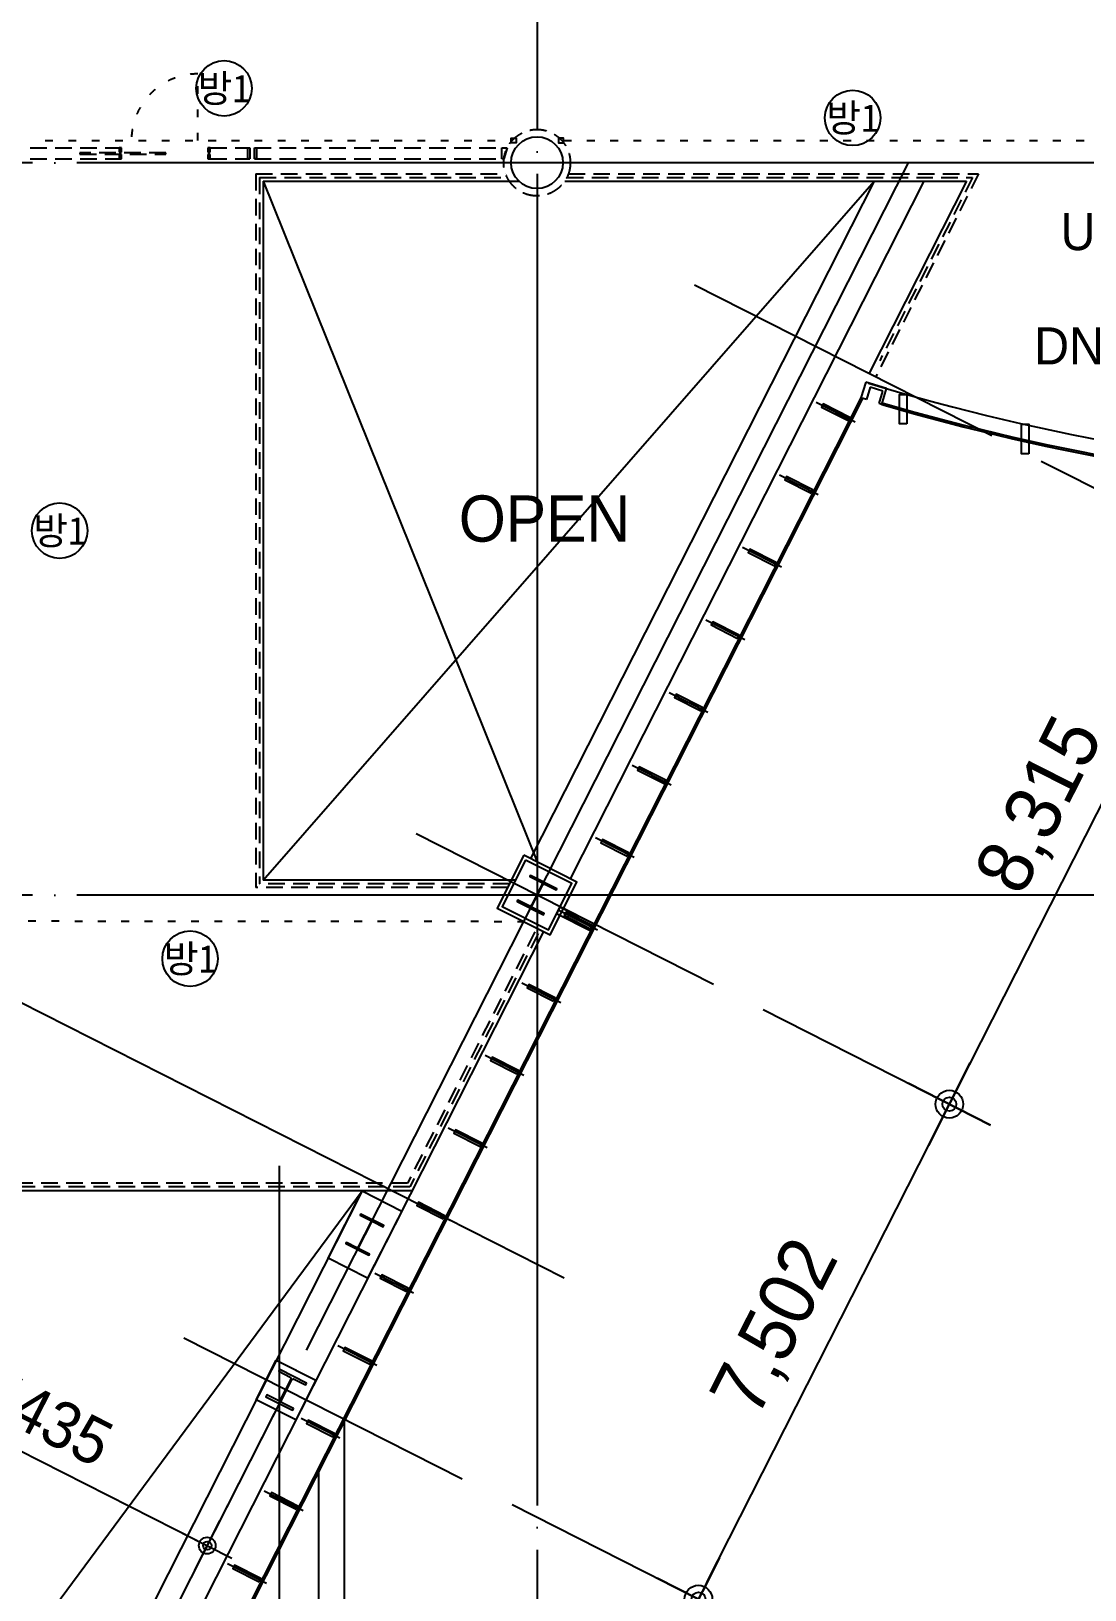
# Model space of a CAD drawing. Header units: metres. Extents: x 630750 to 860239, y 578133 to 726633.
# Drawn here: x 721266 to 735510, y 649918 to 670988 of the extents above; entities that cross this region are included whole.
import ezdxf
from ezdxf.enums import TextEntityAlignment as Align

# ---------------------------------------------------------------- set-up
doc = ezdxf.new("R2010")
doc.units = ezdxf.units.M
doc.header["$LTSCALE"] = 300
for name, pattern in [('CEN', [62, 60, -1, 0, -1]), ('HID1', [0.375, 0.25, -0.125]), ('HIDDEN-1', [1.4, 0.35, -0.7, 0.35])]:
    doc.linetypes.add(name, pattern=pattern)
doc.layers.get('Defpoints').update_dxf_attribs({"color": 8})
for name, color, linetype in [('9sym', 7, 'Continuous'), ('A-CEN-1', 1, 'Continuous'), ('A-CON', 2, 'Continuous'), ('A-DIM', 7, 'Continuous'), ('A-HAT-1', 9, 'Continuous'), ('A-TXT-S', 3, 'Continuous'), ('A-WIN-GLASS', 4, 'Continuous'), ('DIM', 7, 'Continuous'), ('ELE8', 8, 'Continuous'), ('FIN', 6, 'Continuous'), ('fire shutter', 2, 'Continuous'), ('INT', 117, 'Continuous'), ('STEL', 3, 'Continuous'), ('STL', 3, 'Continuous'), ('블럭', 7, 'Continuous')]:
    doc.layers.add(name, color=color, linetype=linetype)
doc.styles.add('TEXT', font='')
doc.styles.add('TEXT(돋음)', font='')
doc.styles.add('돋움', font='')
doc.styles.get('TEXT').set_extended_font_data('DotumChe')
doc.styles.get('TEXT(돋음)').set_extended_font_data('Dotum')
doc.styles.get('돋움').set_extended_font_data('Dotum')
doc.dimstyles.new('DIM250', dxfattribs={"dimscale": 250, "dimtxt": 3, "dimasz": 1, "dimexe": 2, "dimexo": 3, "dimgap": 1, "dimtad": 1, "dimdec": 0, "dimzin": 0, "dimdsep": 46, "dimlunit": 6, "dimtxsty": 'TEXT(돋음)', "dimblk": 'Z_DOT', "dimcen": 2.5, "dimdle": 2, "dimclrd": 256, "dimclre": 256, "dimclrt": 3, "dimadec": 0, "dimazin": 0, "dimtfac": 1, "dimtdec": 0, "dimtix": 1, "dimtmove": 2, "dimatfit": 3, "dimldrblk": 'Z_DOT', "dimfxl": 1, "dimtolj": 1, "dimtzin": 0, "dimarcsym": 0})
doc.dimstyles.new('DIM250s', dxfattribs={"dimscale": 250, "dimtxt": 2.5, "dimasz": 0.6, "dimexe": 1.5, "dimexo": 2, "dimgap": 1, "dimtad": 1, "dimdec": 0, "dimzin": 0, "dimdsep": 46, "dimtxsty": 'TEXT(돋음)', "dimblk": 'Z_DOT', "dimcen": 1.5, "dimdle": 2, "dimclrd": 256, "dimclre": 256, "dimclrt": 3, "dimadec": 0, "dimazin": 0, "dimtfac": 1, "dimtdec": 0, "dimtix": 1, "dimtmove": 2, "dimatfit": 3, "dimldrblk": 'Z_DOT', "dimfxl": 1, "dimtolj": 1, "dimtzin": 0, "dimarcsym": 0})

# ---------------------------------------------------------------- blocks, each defined once
blk = doc.blocks.new('H형강(단면)1')
at = {"layer": 'STEL'}
blk.add_lwpolyline([(28, -18, 0.414214), (6, -40), (6, -354, 0.414214), (28, -376), (200, -376), (200, -394), (-200, -394), (-200, -376), (-28, -376, 0.414214), (-6, -354), (-6, -40, 0.414214), (-28, -18), (-200, -18), (-200, 0), (200, 0), (200, -18)], format="xyb", close=True, dxfattribs=at)
blk = doc.blocks.new('*U23')
at = {"layer": 'STEL'}
blk.add_lwpolyline([(31, -28, 0.4142136), (9, -50), (9, -364, 0.4142136), (31, -386), (202.5, -386), (202.5, -414), (-202.5, -414), (-202.5, -386), (-31, -386, 0.4142136), (-9, -364), (-9, -50, 0.4142136), (-31, -28), (-202.5, -28), (-202.5, 0), (202.5, 0), (202.5, -28)], format="xyb", close=True, dxfattribs=at)
blk = doc.blocks.new('Z_DOT')
at = {"layer": 'DIM', "color": 7}
for p, q in [((0, -2.5), (0, 2.5)), ((-2.5, 0), (2.5, 0))]:
    blk.add_line(p, q, dxfattribs=at)
for radius in [0.75, 0.375]:
    blk.add_circle((0, 0), radius, dxfattribs=at)
blk = doc.blocks.new('*D38')
at = {"layer": 'A-DIM', "lineweight": -2, "transparency": 16777216}
for p, q in [((727767, 651070), (730733, 649566)), ((727281, 643864), (730174, 649569)), ((724649, 644918), (727614, 643415))]:
    blk.add_line(p, q, dxfattribs=at)
at = {"layer": 'Defpoints', "color": 0, "transparency": 16777216}
for p in [(727098, 651409), (730287, 649792), (723980, 645257)]:
    blk.add_point(p, dxfattribs=at)
at = {"layer": 'A-DIM', "lineweight": -2, "transparency": 16777216, "xscale": 250, "yscale": 250, "zscale": 250}
for p, rotation in [((730287, 649792), 63.11574874095531), ((727168, 643641), 243.1157487409553)]:
    blk.add_blockref('Z_DOT', p, dxfattribs=dict(at, rotation=rotation))
at = {"layer": 'A-DIM', "color": 3, "transparency": 16777216, "insert": (728105, 647032), "char_height": 750, "attachment_point": 5, "rotation": 63.1157, "style": 'TEXT(돋음)'}
blk.add_mtext('\\A1;6,897', dxfattribs=at)
blk = doc.blocks.new('*D39')
at = {"layer": 'A-DIM', "lineweight": -2, "transparency": 16777216}
for p, q in [((731160, 657761), (734125, 656257)), ((730400, 650015), (733566, 656260)), ((727767, 651070), (730733, 649566))]:
    blk.add_line(p, q, dxfattribs=at)
at = {"layer": 'Defpoints', "color": 0, "transparency": 16777216}
for p in [(730491, 658100), (733679, 656483), (727098, 651409)]:
    blk.add_point(p, dxfattribs=at)
at = {"layer": 'A-DIM', "lineweight": -2, "transparency": 16777216, "xscale": 250, "yscale": 250, "zscale": 250}
for p, rotation in [((733679, 656483), 63.1157487409461), ((730287, 649792), 243.1157487409461)]:
    blk.add_blockref('Z_DOT', p, dxfattribs=dict(at, rotation=rotation))
at = {"layer": 'A-DIM', "color": 3, "transparency": 16777216, "insert": (731361, 653453), "char_height": 750, "attachment_point": 5, "rotation": 63.1157, "style": 'TEXT(돋음)'}
blk.add_mtext('\\A1;7,502', dxfattribs=at)
blk = doc.blocks.new('*D40')
at = {"layer": 'A-DIM', "lineweight": -2, "transparency": 16777216}
for p, q in [((734921, 665177), (737886, 663673)), ((733792, 656706), (737327, 663676)), ((731160, 657761), (734125, 656257))]:
    blk.add_line(p, q, dxfattribs=at)
at = {"layer": 'Defpoints', "color": 0, "transparency": 16777216}
for p in [(734252, 665516), (737440, 663899), (730491, 658100)]:
    blk.add_point(p, dxfattribs=at)
at = {"layer": 'A-DIM', "lineweight": -2, "transparency": 16777216, "xscale": 250, "yscale": 250, "zscale": 250}
for p, rotation in [((737440, 663899), 63.10754059768689), ((733679, 656483), 243.1075405976869)]:
    blk.add_blockref('Z_DOT', p, dxfattribs=dict(at, rotation=rotation))
at = {"layer": 'A-DIM', "color": 3, "transparency": 16777216, "insert": (734937, 660507), "char_height": 750, "attachment_point": 5, "rotation": 63.1075, "style": 'TEXT(돋음)'}
blk.add_mtext('\\A1;8,315', dxfattribs=at)
blk = doc.blocks.new('*D43')
at = {"layer": 'A-DIM', "lineweight": -2, "transparency": 16777216}
for p, q in [((719830, 655008), (718629, 652639)), ((718932, 652906), (723512, 650584)), ((724677, 652550), (723476, 650181))]:
    blk.add_line(p, q, dxfattribs=at)
at = {"layer": 'Defpoints', "color": 0, "transparency": 16777216}
for p in [(720056, 655454), (724903, 652996), (723646, 650516)]:
    blk.add_point(p, dxfattribs=at)
at = {"layer": 'A-DIM', "lineweight": -2, "transparency": 16777216, "xscale": 150, "yscale": 150, "zscale": 150}
for p, rotation in [((718798, 652973), 153.1157463584102), ((723646, 650516), 333.1157463584102)]:
    blk.add_blockref('Z_DOT', p, dxfattribs=dict(at, rotation=rotation))
at = {"layer": 'A-DIM', "color": 3, "transparency": 16777216, "insert": (721477, 652247), "char_height": 625, "attachment_point": 5, "rotation": 333.1157, "style": 'TEXT(돋음)'}
blk.add_mtext('\\A1;5435', dxfattribs=at)

msp = doc.modelspace()

# ---------------------------------------------------------------- linework, layer by layer
at = {"elevation": 0}
for points in [[(733104, 665677.7), (733004, 665677.7), (733004, 666077.7), (733104, 666077.7)], [(734753.8, 665275.2), (734653.8, 665275.2), (734653.8, 665675.2), (734753.8, 665675.2)], [(727928.5, 659847.9), (727566.8, 659134.3), (728280.3, 658772.6), (728642, 659486.1)]]:
    msp.add_lwpolyline(points, close=True, dxfattribs=at)
msp.add_lwpolyline([(728875.9, 658914.5), (728414.7, 659148.3), (728369.5, 659059.1), (728830.7, 658825.3), (728875.9, 658914.5)], dxfattribs=at)
at = {"layer": '9sym'}
for p, q in [((732550, 666244.1, 0), (732484, 666031.3, 0)), ((732831.3, 666156.7, 0), (732550, 666244.1, 0)), ((732559.2, 666008.4, 0), (732484, 666031.3, 0)), ((732610.5, 666173.7, 0), (732559.2, 666008.4, 0)), ((732779.3, 666121.2, 0), (732610.5, 666173.6, 0)), ((732728.1, 665954, 0), (732779.3, 666121.2, 0)), ((732765.7, 665942.5, 0), (732831.3, 666156.7, 0)), ((732765.7, 665942.5, 0), (732728.1, 665954, 0))]:
    msp.add_line(p, q, dxfattribs=at)
at = {"layer": 'A-CEN-1', "linetype": 'CEN'}
for p, q in [((728104.4, 706258.8, 0), (728104.4, 647116.3, 0)), ((795684.4, 669210.2, 0), (657202.6, 669210.2, 0)), ((733123.5, 669210.2, 0), (715151.3, 633760.9, 0)), ((734252, 665516.2, 0), (730233.7, 667554.1, 0)), ((728469.5, 654131.3, 0), (715214.1, 660851.6, 0)), ((730490.7, 658099.9, 0), (726472.4, 660137.9, 0)), ((795684.4, 659310.2, 0), (657202.6, 659310.2, 0)), ((724624.8, 630886.3, 0), (724624.8, 655651.7, 0)), ((727091.1, 651412.4, 0), (723331, 653318.7, 0))]:
    msp.add_line(p, q, dxfattribs=at)
at = {"layer": 'A-CON', "elevation": 0}
msp.add_lwpolyline([(727950.5, 659780.7), (727634, 659156.3), (728258.3, 658839.8), (728574.8, 659464.1), (727950.5, 659780.7)], dxfattribs=at)
at = {"layer": 'A-CON'}
msp.add_circle((728104.4, 669210.2, 0), 350, dxfattribs=at)
at = {"layer": 'A-HAT-1', "color": 8}
for p, q in [((724404.4, 668960.3), (728104.4, 659758.7, 0)), ((724404.4, 659510.2, 0), (732660.5, 668960.3, 0))]:
    msp.add_line(p, q, dxfattribs=at)
at = {"layer": 'A-HAT-1', "color": 8, "elevation": 0}
msp.add_lwpolyline([(714247.5, 639774.2), (725740.1, 655310.2)], dxfattribs=at)
at = {"layer": 'A-WIN-GLASS'}
for p, q in [((724404.4, 668960.3), (724404.4, 659510.2)), ((724404.4, 668960.3, 0), (727859.5, 668960.3, 0)), ((724404.4, 668960.2, 0), (727859.5, 668960.2, 0)), ((732660.4, 668960.2, 0), (728017.7, 659802.7, 0)), ((728478.5, 668960.2, 0), (733911.6, 668960.2, 0)), ((733333.1, 668960.2, 0), (728552.8, 659531.3, 0)), ((733911.6, 668960.2, 0), (732592.3, 666357.9, 0)), ((732484, 666031.3, 0), (716335, 634178.2, 0)), ((732505.4, 666020.5, 0), (716356.4, 634167.4, 0)), ((727813.3, 659510.2, 0), (724404.4, 659510.2, 0)), ((728191.1, 658817.8, 0), (715706.3, 634192.2, 0)), ((725740.1, 655310.2, 0), (715123.3, 634369.1, 0)), ((726412.8, 655310.2, 0), (720879.3, 655310.2, 0)), ((726412.8, 655310.2), (720879.3, 655310.2))]:
    msp.add_line(p, q, dxfattribs=at)
at = {"layer": 'A-WIN-GLASS', "elevation": 0}
for points in [[(732308.7, 665723.1), (732331.3, 665767.7), (731974.5, 665948.6), (731951.9, 665904), (732308.7, 665723.1)], [(731811.3, 664742), (731833.9, 664786.6), (731477.1, 664967.5), (731454.5, 664922.9), (731811.3, 664742)], [(731313.9, 663760.9), (731336.5, 663805.5), (730979.7, 663986.4), (730957.1, 663941.8), (731313.9, 663760.9)], [(730816.4, 662779.8), (730839.1, 662824.4), (730482.3, 663005.2), (730459.7, 662960.6), (730816.4, 662779.8)], [(730319, 661798.7), (730341.7, 661843.3), (729984.9, 662024.1), (729962.3, 661979.5), (730319, 661798.7)], [(729821.6, 660817.5), (729844.2, 660862.1), (729487.5, 661043), (729464.9, 660998.4), (729821.6, 660817.5)], [(729324.2, 659836.4), (729346.8, 659881), (728990.1, 660061.9), (728967.5, 660017.3), (729324.2, 659836.4)], [(728826.8, 658855.3), (728849.4, 658899.9), (728492.7, 659080.8), (728470, 659036.2), (728826.8, 658855.3)], [(728329.4, 657874.2), (728352, 657918.8), (727995.3, 658099.7), (727972.6, 658055.1), (728329.4, 657874.2)], [(727832, 656893.1), (727854.6, 656937.7), (727497.8, 657118.6), (727475.2, 657074), (727832, 656893.1)], [(727334.6, 655912), (727357.2, 655956.6), (727000.4, 656137.4), (726977.8, 656092.8), (727334.6, 655912)], [(726837.2, 654930.9), (726859.8, 654975.5), (726503, 655156.3), (726480.4, 655111.7), (726837.2, 654930.9)], [(726339.8, 653949.7), (726362.4, 653994.3), (726005.6, 654175.2), (725983, 654130.6), (726339.8, 653949.7)], [(725842.4, 652968.6), (725865, 653013.2), (725508.2, 653194.1), (725485.6, 653149.5), (725842.4, 652968.6)], [(725345, 651987.5), (725367.6, 652032.1), (725010.8, 652213), (724988.2, 652168.4), (725345, 651987.5)], [(724847.5, 651006.4), (724870.2, 651051), (724513.4, 651231.9), (724490.8, 651187.3), (724847.5, 651006.4)], [(724350.1, 650025.3), (724372.7, 650069.9), (724016, 650250.8), (723993.4, 650206.2), (724350.1, 650025.3)]]:
    msp.add_lwpolyline(points, dxfattribs=at)
at = {"layer": 'A-WIN-GLASS', "color": 9}
msp.add_arc((741304.4, 694910.2, 0), 29976, 253.08917, 281.89987, dxfattribs=at)
at = {"layer": 'A-WIN-GLASS'}
for centre, radius, start, end in [((741302.3, 694939.5, 0), 30229.1, 253.59586, 281.22403), ((741304.4, 694910.2, 0), 30176, 253.57681, 281.30142)]:
    msp.add_arc(centre, radius, start, end, dxfattribs=at)
at = {"layer": 'Defpoints'}
for p, q in [((732404, 665702.8, 0), (731879.1, 665968.9, 0)), ((731906.6, 664721.7, 0), (731381.7, 664987.8, 0)), ((731409.2, 663740.6, 0), (730884.3, 664006.7, 0)), ((730911.8, 662759.5, 0), (730386.9, 663025.6, 0)), ((730414.4, 661778.3, 0), (729889.5, 662044.5, 0)), ((729917, 660797.2, 0), (729392.1, 661063.3, 0)), ((729419.6, 659816.1, 0), (728894.7, 660082.2, 0)), ((728922.2, 658835, 0), (728397.3, 659101.1, 0)), ((728424.8, 657853.9, 0), (727899.9, 658120, 0)), ((727927.4, 656872.8, 0), (727402.5, 657138.9, 0)), ((727430, 655891.7, 0), (726905.1, 656157.8, 0)), ((726932.6, 654910.5, 0), (726407.7, 655176.6, 0)), ((726435.2, 653929.4, 0), (725910.3, 654195.5, 0)), ((725937.7, 652948.3, 0), (725412.9, 653214.4, 0)), ((725440.3, 651967.2, 0), (724915.4, 652233.3, 0)), ((724942.9, 650986.1, 0), (724418, 651252.2, 0)), ((724445.5, 650005, 0), (723920.6, 650271.1, 0))]:
    msp.add_line(p, q, dxfattribs=at)
at = {"layer": 'ELE8'}
for p, q in [((725502.9, 631219.7, 0), (725502.9, 652208.5, 0)), ((725152.9, 631325.9, 0), (725152.9, 651518.1, 0))]:
    msp.add_line(p, q, dxfattribs=at)
at = {"layer": 'FIN', "color": 5, "elevation": 0}
msp.add_lwpolyline([(725740.1, 655310.2), (726275.2, 655038.8), (725814.9, 654130.9), (725279.7, 654402.2), (725740.1, 655310.2)], dxfattribs=at)
at = {"layer": 'FIN', "elevation": 0}
msp.add_lwpolyline([(724580, 653021.9), (725115.1, 652750.6), (724843.8, 652215.4), (724308.6, 652486.7), (724580, 653021.9)], dxfattribs=at)
at = {"layer": 'fire shutter', "color": 2, "linetype": 'HIDDEN-1', "elevation": 0}
msp.add_lwpolyline([(723520.9, 669510.2), (723520.9, 670410.2, 0.4142136), (722620.9, 669510.2, 1)], format="xyb", dxfattribs=at)
for points in [[(721455.9, 669510.2), (724224.4, 669510.2)], [(721455.9, 669510.2), (724224.4, 669510.2)], [(718704.4, 658961.7), (727922.1, 658954.2)]]:
    msp.add_lwpolyline(points, dxfattribs=at)
at = {"layer": 'fire shutter', "color": 2, "linetype": 'HIDDEN-1'}
for points in [[(724284.4, 669510.2), (727753.5, 669510.2)], [(728464.4, 669510.2), (737618.9, 669510.2)]]:
    msp.add_lwpolyline(points, dxfattribs=at)
at = {"layer": 'fire shutter', "elevation": 0}
msp.add_lwpolyline([(727753.5, 669480.2), (727753.5, 669540.2), (727823.5, 669540.2), (727823.5, 669480.2)], close=True, dxfattribs=at)
at = {"layer": 'fire shutter'}
msp.add_lwpolyline([(728464.4, 669480.2), (728464.4, 669540.2), (728394.4, 669540.2), (728394.4, 669480.2)], close=True, dxfattribs=at)
at = {"layer": 'INT', "linetype": 'HID1', "ltscale": 3}
for p, q in [((721254.4, 669410.4, 0), (722455.9, 669410.2, 0)), ((723685.9, 669410.2, 0), (724224.4, 669410.2, 0)), ((724284.4, 669410.2, 0), (727701.3, 669410.2, 0)), ((721254.4, 669260.4, 0), (722455.9, 669260.2, 0)), ((723685.9, 669260.2, 0), (724224.4, 669260.2, 0)), ((724284.4, 669260.2, 0), (727657.2, 669260.2, 0)), ((724304.4, 669060.3), (724304.4, 659410.2)), ((724304.4, 669060.3), (727680.2, 669060.3, 0)), ((724304.4, 669060.2), (727680.1, 669060.2, 0)), ((724354.4, 669010.3), (724354.4, 659460.2)), ((724354.4, 669010.3, 0), (727701.3, 669010.3, 0)), ((724354.4, 669010.2, 0), (727701.3, 669010.2, 0)), ((728507.5, 669010.2, 0), (733993.1, 669010.2, 0)), ((728528.6, 669060.2, 0), (734074.5, 669060.2, 0)), ((734074.5, 669060.2, 0), (732681.5, 666312.6, 0)), ((733993.1, 669010.2, 0), (732737.5, 666533.6, 0)), ((727706.6, 659410.2, 0), (724304.4, 659410.2, 0)), ((727731.9, 659460.2, 0), (724354.4, 659460.2, 0)), ((728077.1, 658814.2, 0), (726353.2, 655413.8, 0)), ((728121.7, 658791.6, 0), (726383.9, 655363.8, 0)), ((726353.2, 655413.8, 0), (720879.3, 655413.8, 0)), ((726383.9, 655363.8, 0), (720879.3, 655363.8, 0))]:
    msp.add_line(p, q, dxfattribs=at)
at = {"layer": 'INT', "linetype": 'HID1', "ltscale": 3, "elevation": 0}
for points in [[(722485.9, 669350.2), (722485.9, 669410.2), (722455.9, 669410.2), (722455.9, 669350.2)], [(723685.9, 669350.2), (723685.9, 669410.2), (723655.9, 669410.2), (723655.9, 669350.2)], [(724194.4, 669260.2), (724194.4, 669410.2), (724224.4, 669410.2), (724224.4, 669260.2)], [(724284.4, 669260.2), (724284.4, 669410.2), (724314.4, 669410.2), (724314.4, 669260.2)], [(727627.2, 669260.2), (727627.2, 669410.2), (727701.3, 669410.2), (727657.2, 669260.2)], [(723085.9, 669325.2), (723085.9, 669345.2), (721925.9, 669345.2), (721925.9, 669325.2)], [(722485.9, 669260.2), (722485.9, 669320.2), (722455.9, 669320.2), (722455.9, 669260.2)], [(723685.9, 669260.2), (723685.9, 669320.2), (723655.9, 669320.2), (723655.9, 669260.2)]]:
    msp.add_lwpolyline(points, close=True, dxfattribs=at)
at = {"layer": 'INT', "linetype": 'HID1', "ltscale": 3}
msp.add_circle((728104.4, 669210.2, 0), 450, dxfattribs=at)
at = {"layer": 'STEL', "elevation": 0}
msp.add_lwpolyline([(725848.8, 654916.4, -0.4142136), (725857.6, 654889.6), (725688.5, 654556, -0.4142136), (725661.6, 654547.2), (725528.7, 654614.6), (725521.5, 654600.3), (725831.8, 654442.9), (725839.1, 654457.2), (725706.2, 654524.6, -0.4142136), (725697.4, 654551.5), (725866.5, 654885, -0.4142136), (725893.4, 654893.8), (726026.3, 654826.5), (726033.5, 654840.7), (725723.1, 654998.1), (725715.9, 654983.8)], format="xyb", close=True, dxfattribs=at)
at = {"layer": '블럭', "color": 1}
for centre in [(723873.2, 670215, 0), (732371.7, 669815.4, 0), (721651.3, 664235.2, 0), (723414.4, 658449.2, 0)]:
    msp.add_circle(centre, 375, dxfattribs=at)

# ---------------------------------------------------------------- block references
at = {"layer": 'STL', "xscale": -1}
for name, p, rotation in [('H형강(단면)1', (728015, 659134.6, 0), 153.0103808712174), ('H형강(단면)1', (728015.3, 659134.5, 0), 153.1075405944168), ('*U23', (724806.6, 652805.4, 0), 333.1157178596914)]:
    msp.add_blockref(name, p, dxfattribs=dict(at, rotation=rotation))

# ---------------------------------------------------------------- texts
at = {"layer": 'A-TXT-S', "color": 3, "style": '돋움'}
for s, p in [('UP', (735182.2, 668027.8)), ('DN', (734825.6, 666483.9))]:
    msp.add_text(s, height=500, dxfattribs=at).set_placement(p)
msp.add_text('OPEN', height=625, rotation=0.00001, dxfattribs=at).set_placement((727046.9, 664087, 0))
at = {"layer": '블럭', "style": 'TEXT'}
for p in [(723873.2, 670215, 0), (732371.7, 669815.4, 0), (721651.3, 664235.2, 0), (723414.4, 658449.2, 0)]:
    msp.add_text('방1', height=375, dxfattribs=at).set_placement(p, align=Align.MIDDLE_CENTER)

# ---------------------------------------------------------------- dimensions: what is measured, and where the dimension line sits
at = {"layer": 'A-DIM'}
for p1, p2, distance, dimstyle, picture, middle in [((730490.743, 658099.9483, 0), (734251.9786, 665516.1674, 0), -3574.8193, 'DIM250', '*D40', (734937.2854, 660506.7146, 0)), ((727098.4, 651408.7, 0), (730490.7, 658099.9, 0), -3574.9, 'DIM250', '*D39', (731360.8, 653453.3, 0)), ((720055.8, 655454, 0), (724903.4, 652996.4, 0), -2781.2, 'DIM250s', '*D43', (721476.5, 652246.7, 0)), ((723979.8, 645257.5, 0), (727098.4, 651408.7, 0), -3574.9, 'DIM250', '*D38', (728105.3, 647032.1, 0))]:
    dim = msp.add_aligned_dim(p1=p1, p2=p2, distance=distance, dimstyle=dimstyle, dxfattribs=at)
    dim.commit()
    dim.dimension.update_dxf_attribs({"geometry": picture, "text_midpoint": middle})

doc.saveas('drawing.dxf')
